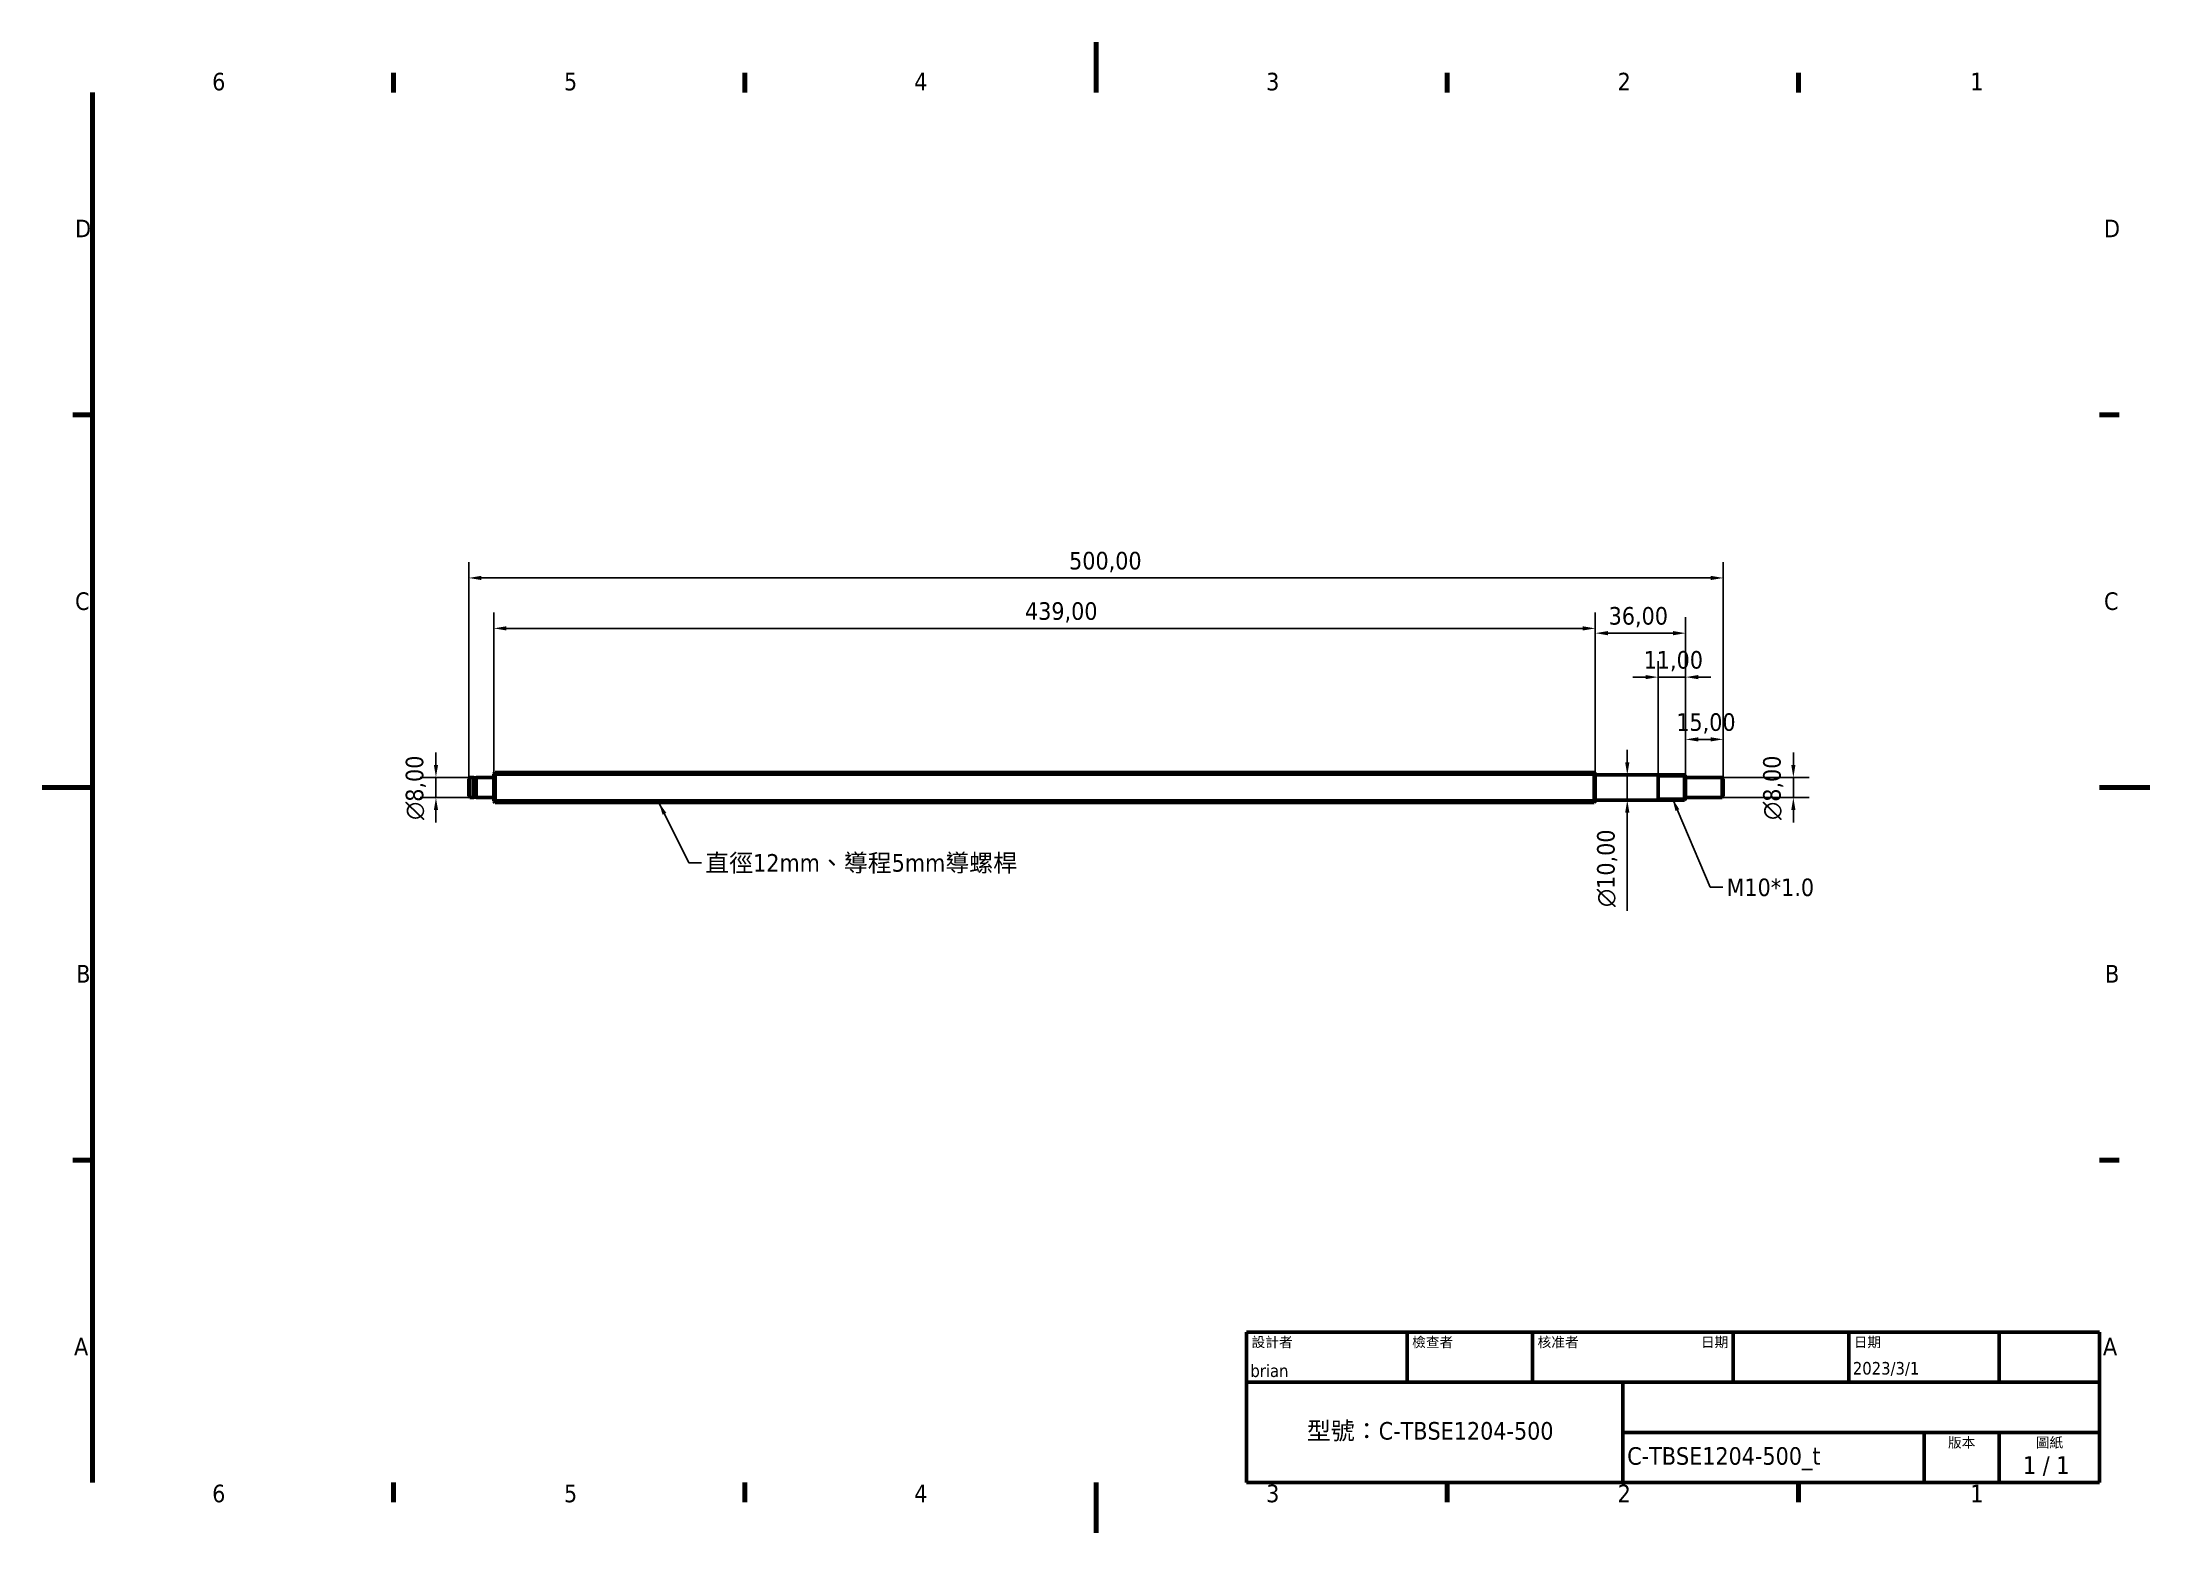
# Model space of a CAD drawing. Header units: millimetres. Extents: x 0 to 840, y 0 to 594.
import ezdxf
from ezdxf.enums import TextEntityAlignment as Align

# ---------------------------------------------------------------- set-up
doc = ezdxf.new("R2010")
doc.units = ezdxf.units.MM
doc.header["$LTSCALE"] = 2
for name, color, linetype, lineweight in [('可見 (ISO)', 7, 'Continuous', 50), ('圖框 (ISO)', 7, 'Continuous', 70), ('標註 (ISO)', 7, 'Continuous', 25), ('標題 (ISO)', 7, 'Continuous', 50), ('窄部可見 (ISO)', 7, 'Continuous', 35), ('符號 (ISO)', 7, 'Continuous', 25)]:
    doc.layers.add(name, color=color, linetype=linetype, lineweight=lineweight)
doc.styles.add('文字型式39', font='tahoma.ttf')
doc.styles.add('文字型式41', font='tahoma.ttf')
doc.styles.add('註記文字 (ISO)', font='tahoma.ttf')
doc.dimstyles.new('預設 (ISO)', dxfattribs={"dimscale": 2, "dimtxt": 3.5, "dimasz": 2.5, "dimexe": 3.175, "dimexo": 0, "dimgap": 0.762, "dimtad": 1, "dimrnd": 1e-08, "dimzin": 0, "dimtxsty": '註記文字 (ISO)', "dimcen": 0.09, "dimdle": 10, "dimclrd": 256, "dimclre": 256, "dimclrt": 256, "dimazin": 0, "dimtfac": 1.001486, "dimtmove": 0, "dimatfit": 3, "dimfxl": 0, "dimtolj": 1, "dimtzin": 0, "dimlwd": -1, "dimlwe": -1, "dimarcsym": 0})
doc.dimstyles.new('預設 - Method 1b (ISO)$7', dxfattribs={"dimscale": 2, "dimtxt": 3.5, "dimasz": 2.5, "dimexe": 3.175, "dimexo": 0, "dimgap": 0.762, "dimtad": 1, "dimtoh": 1, "dimrnd": 1e-08, "dimtxsty": '註記文字 (ISO)', "dimcen": 0.09, "dimdle": 10, "dimclrd": 256, "dimclre": 256, "dimclrt": 256, "dimazin": 2, "dimtfac": 1, "dimtmove": 0, "dimatfit": 3, "dimfxl": 0, "dimtolj": 1, "dimlwd": -1, "dimlwe": -1, "dimarcsym": 0})

# ---------------------------------------------------------------- blocks, each defined once
blk = doc.blocks.new('圖框 預設圖框')
at = {"layer": '圖框 (ISO)'}
for p, q in [((70, 287), (70, 290.9)), ((140, 287), (140, 290.9)), ((280, 287), (280, 290.9)), ((350, 287), (350, 290.9)), ((10, 222.75), (6.1, 222.75)), ((410, 222.75), (413.9, 222.75)), ((10, 74.25), (6.1, 74.25)), ((410, 74.25), (413.9, 74.25)), ((70, 10), (70, 6.1)), ((140, 10), (140, 6.1)), ((280, 10), (280, 6.1)), ((350, 10), (350, 6.1))]:
    blk.add_line(p, q, dxfattribs=at)
at = {"layer": '圖框 (ISO)', "flags": 128}
for points in [[(210, 297), (210, 287)], [(10, 10), (10, 287)], [(0, 148.5), (10, 148.5)], [(420, 148.5), (410, 148.5)], [(210, 0), (210, 10)]]:
    blk.add_lwpolyline(points, dxfattribs=at)
at = {"layer": '圖框 (ISO)', "char_height": 3.5, "attachment_point": 7, "style": '註記文字 (ISO)'}
for s, insert in [('6', (33.88, 287.33)), ('5', (103.98, 287.33)), ('4', (173.78, 287.4)), ('3', (243.91, 287.33)), ('2', (313.94, 287.4)), ('1', (384.21, 287.4)), ('D', (6.57, 258.13)), ('D', (410.87, 258.13)), ('C', (6.56, 183.81)), ('C', (410.86, 183.81)), ('B', (6.78, 109.63)), ('B', (411.08, 109.63)), ('A', (6.36, 35.38)), ('A', (410.66, 35.38)), ('6', (33.88, 6.03)), ('5', (103.98, 6.03)), ('4', (173.78, 6.1)), ('3', (243.91, 6.03)), ('2', (313.94, 6.1)), ('1', (384.21, 6.1))]:
    blk.add_mtext(s, dxfattribs=dict(at, insert=insert))
blk = doc.blocks.new('標題欄框 ISO')
at = {"layer": '標題 (ISO)'}
for p, q in [((270.07, 130), (100.07, 130)), ((100.07, 130), (100.07, 100)), ((132.07, 120), (132.07, 130)), ((157.07, 120), (157.07, 130)), ((197.07, 120), (197.07, 130)), ((220.07, 120), (220.07, 130)), ((250.07, 120), (250.07, 130)), ((270.07, 100), (270.07, 130)), ((100.07, 120), (270.07, 120)), ((175.07, 120), (175.07, 100)), ((270.07, 110), (175.07, 110)), ((235.07, 100), (235.07, 110)), ((250.07, 100), (250.07, 110)), ((100.07, 100), (270.07, 100))]:
    blk.add_line(p, q, dxfattribs=at)
at = {"layer": '標題 (ISO)', "style": '文字型式41'}
for s, p in [('設計者', (101.07, 129)), ('檢查者', (133.07, 129)), ('核准者', (158.07, 129)), ('日期', (221.07, 129))]:
    blk.add_text(s, height=2, dxfattribs=at).set_placement(p, align=Align.TOP_LEFT)
blk.add_text('日期', height=2, dxfattribs=at).set_placement((196.07, 129), align=Align.TOP_RIGHT)
for s, p in [('版本', (242.57, 109)), ('圖紙', (260.07, 109))]:
    blk.add_text(s, height=2, dxfattribs=at).set_placement(p, align=Align.TOP_CENTER)
at = {"layer": '標題 (ISO)', "style": '註記文字 (ISO)'}
blk.add_text('1 / 1 ', height=3.5, dxfattribs=at).set_placement((260.07, 103.5), align=Align.MIDDLE_CENTER)
at = {"layer": '標題 (ISO)'}
for tag, p, height, style in [('作者_001', (100.84, 121.05), 2.5, '文字型式39'), ('建立日期_001', (220.89, 121.54), 2.5, '文字型式39'), ('零件號碼_001', (175.92, 103.57), 3.5, '註記文字 (ISO)')]:
    blk.add_attdef(tag, p, '', height=height, dxfattribs=dict(at, style=style))
at = {"layer": '標題 (ISO)', "style": '文字型式39'}
for tag, p in [('檢查者', (133.07, 121)), ('工程核准者', (158.07, 121))]:
    blk.add_attdef(tag, text='', height=2.5, dxfattribs=at).set_placement(p, align=Align.BOTTOM_LEFT)
blk.add_attdef('工程核准日期', text='', height=2.5, dxfattribs=at).set_placement((196.07, 121), align=Align.BOTTOM_RIGHT)
at = {"layer": '標題 (ISO)', "style": '註記文字 (ISO)'}
for tag, p in [('標題', (222.57, 115)), ('公司', (137.41, 109.96)), ('版序號碼', (242.57, 103.5))]:
    blk.add_attdef(tag, text='', height=3.5, dxfattribs=at).set_placement(p, align=Align.MIDDLE_CENTER)
blk = doc.blocks.new('*D3')
at = {"layer": 'Defpoints', "color": 0}
for p in [(670, 380.5), (170, 300.5), (670, 300.5)]:
    blk.add_point(p, dxfattribs=at)
at = {"layer": '標註 (ISO)'}
for p, q in [((170, 300.5), (170, 386.85)), ((670, 300.5), (670, 386.85)), ((175, 380.5), (665, 380.5))]:
    blk.add_line(p, q, dxfattribs=at)
for points in [[(175, 381.33), (175, 379.67), (170, 380.5)], [(665, 381.33), (665, 379.67), (670, 380.5)]]:
    blk.add_solid(points, dxfattribs=at)
at = {"layer": '標註 (ISO)', "insert": (409.28, 390.9), "char_height": 7, "attachment_point": 1, "style": '註記文字 (ISO)'}
blk.add_mtext('\\A1;500,00', dxfattribs=at)
blk = doc.blocks.new('*D4')
at = {"layer": 'Defpoints', "color": 0}
for p in [(655, 358.5), (619, 302.5), (655, 301.5)]:
    blk.add_point(p, dxfattribs=at)
at = {"layer": '標註 (ISO)'}
for p, q in [((619, 302.5), (619, 364.85)), ((655, 301.5), (655, 364.85)), ((624, 358.5), (650, 358.5))]:
    blk.add_line(p, q, dxfattribs=at)
for points in [[(624, 359.33), (624, 357.67), (619, 358.5)], [(650, 359.33), (650, 357.67), (655, 358.5)]]:
    blk.add_solid(points, dxfattribs=at)
at = {"layer": '標註 (ISO)', "insert": (624.31, 368.91), "char_height": 7, "attachment_point": 1, "style": '註記文字 (ISO)'}
blk.add_mtext('\\A1;36,00', dxfattribs=at)
blk = doc.blocks.new('*D5')
at = {"layer": 'Defpoints', "color": 0}
for p in [(655, 340.98), (644, 302), (655, 301.5)]:
    blk.add_point(p, dxfattribs=at)
at = {"layer": '標註 (ISO)'}
for p, q in [((644, 302), (644, 347.33)), ((655, 301.5), (655, 347.33)), ((639, 340.98), (634, 340.98)), ((644, 340.98), (655, 340.98)), ((660, 340.98), (665, 340.98))]:
    blk.add_line(p, q, dxfattribs=at)
for points in [[(639, 341.81), (639, 340.15), (644, 340.98)], [(660, 341.81), (660, 340.15), (655, 340.98)]]:
    blk.add_solid(points, dxfattribs=at)
at = {"layer": '標註 (ISO)', "insert": (638.26, 351.38), "char_height": 7, "attachment_point": 1, "style": '註記文字 (ISO)'}
blk.add_mtext('\\A1;11,00', dxfattribs=at)
blk = doc.blocks.new('*D6')
at = {"layer": 'Defpoints', "color": 0}
for p in [(670, 316.18), (655, 301.5), (670, 300.5)]:
    blk.add_point(p, dxfattribs=at)
at = {"layer": '標註 (ISO)'}
for p, q in [((655, 301.5), (655, 322.53)), ((670, 300.5), (670, 322.53)), ((660, 316.18), (665, 316.18))]:
    blk.add_line(p, q, dxfattribs=at)
for points in [[(660, 317.01), (660, 315.35), (655, 316.18)], [(665, 317.01), (665, 315.35), (670, 316.18)]]:
    blk.add_solid(points, dxfattribs=at)
at = {"layer": '標註 (ISO)', "insert": (651.26, 326.58), "char_height": 7, "attachment_point": 1, "style": '註記文字 (ISO)'}
blk.add_mtext('\\A1;15,00', dxfattribs=at)
blk = doc.blocks.new('*D7')
at = {"layer": 'Defpoints', "color": 0}
for p in [(180, 360.41), (180, 302.5), (619, 302.5)]:
    blk.add_point(p, dxfattribs=at)
at = {"layer": '標註 (ISO)'}
for p, q in [((180, 302.5), (180, 366.76)), ((619, 302.5), (619, 366.76)), ((614, 360.41), (185, 360.41))]:
    blk.add_line(p, q, dxfattribs=at)
for points in [[(185, 361.24), (185, 359.57), (180, 360.41)], [(614, 361.24), (614, 359.57), (619, 360.41)]]:
    blk.add_solid(points, dxfattribs=at)
at = {"layer": '標註 (ISO)', "insert": (391.71, 370.82), "char_height": 7, "attachment_point": 1, "style": '註記文字 (ISO)'}
blk.add_mtext('\\A1;439,00', dxfattribs=at)
blk = doc.blocks.new('*D8')
at = {"layer": 'Defpoints', "color": 0}
for p in [(631.74, 302), (631.74, 302), (631.74, 292)]:
    blk.add_point(p, dxfattribs=at)
at = {"layer": '標註 (ISO)'}
for p, q in [((631.74, 307), (631.74, 312)), ((631.74, 302), (631.74, 292)), ((631.74, 287), (631.74, 247.84))]:
    blk.add_line(p, q, dxfattribs=at)
for points in [[(630.91, 307), (632.58, 307), (631.74, 302)], [(630.91, 287), (632.58, 287), (631.74, 292)]]:
    blk.add_solid(points, dxfattribs=at)
at = {"layer": '標註 (ISO)', "insert": (619.69, 249.37), "char_height": 7, "attachment_point": 1, "rotation": 90, "style": '註記文字 (ISO)'}
blk.add_mtext('\\A1;{\\fAIGDT|b0|i0;\\ln}\\fTahoma|b0|i0;10,00', dxfattribs=at)
blk = doc.blocks.new('*D9')
at = {"layer": 'Defpoints', "color": 0}
for p in [(669.5, 301), (669.5, 293), (697.93, 293)]:
    blk.add_point(p, dxfattribs=at)
at = {"layer": '標註 (ISO)'}
for p, q in [((697.93, 306), (697.93, 311)), ((669.5, 301), (704.28, 301)), ((697.93, 301), (697.93, 293)), ((669.5, 293), (704.28, 293)), ((697.93, 288), (697.93, 283))]:
    blk.add_line(p, q, dxfattribs=at)
for points in [[(697.1, 306), (698.76, 306), (697.93, 301)], [(697.1, 288), (698.76, 288), (697.93, 293)]]:
    blk.add_solid(points, dxfattribs=at)
at = {"layer": '標註 (ISO)', "insert": (685.87, 284.07), "char_height": 7, "attachment_point": 1, "rotation": 90, "style": '註記文字 (ISO)'}
blk.add_mtext('\\A1;{\\fAIGDT|b0|i0;\\ln}\\fTahoma|b0|i0;8,00', dxfattribs=at)
blk = doc.blocks.new('*D10')
at = {"layer": 'Defpoints', "color": 0}
for p in [(173, 301), (156.94, 293), (173, 293)]:
    blk.add_point(p, dxfattribs=at)
at = {"layer": '標註 (ISO)'}
for p, q in [((156.94, 306), (156.94, 311)), ((173, 301), (150.59, 301)), ((156.94, 301), (156.94, 293)), ((173, 293), (150.59, 293)), ((156.94, 288), (156.94, 283))]:
    blk.add_line(p, q, dxfattribs=at)
for points in [[(156.11, 306), (157.78, 306), (156.94, 301)], [(156.11, 288), (157.78, 288), (156.94, 293)]]:
    blk.add_solid(points, dxfattribs=at)
at = {"layer": '標註 (ISO)', "insert": (144.89, 284.07), "char_height": 7, "attachment_point": 1, "rotation": 90, "style": '註記文字 (ISO)'}
blk.add_mtext('\\A1;{\\fAIGDT|b0|i0;\\ln}\\fTahoma|b0|i0;8,00', dxfattribs=at)

msp = doc.modelspace()

# ---------------------------------------------------------------- linework, layer by layer
at = {"layer": '可見 (ISO)'}
for p, q in [((180, 302.5), (180.5, 303)), ((180, 291.5), (180, 302.5)), ((180.5, 291), (180.5, 303)), ((180.5, 303), (618.5, 303)), ((180.5, 291), (180.5, 303)), ((618.5, 291), (618.5, 303)), ((619, 302.5), (618.5, 303)), ((618.5, 291), (618.5, 303)), ((619, 291.5), (619, 302.5)), ((170, 300.5), (170.5, 301)), ((170, 293.5), (170, 300.5)), ((170.5, 293), (170.5, 301)), ((170.5, 301), (172.1, 301)), ((172.1, 293), (172.1, 301)), ((172.1, 300.8), (173, 300.8)), ((173, 293), (173, 301)), ((173, 301), (179.5, 301)), ((619.5, 302), (654.5, 302)), ((644, 292), (644, 302)), ((654.5, 292), (654.5, 302)), ((655, 301.5), (654.5, 302)), ((654.5, 292), (654.5, 302)), ((655, 292.5), (655, 301.5)), ((655.3, 301), (669.5, 301)), ((669.5, 293), (669.5, 301)), ((670, 300.5), (669.5, 301)), ((670, 293.5), (670, 300.5)), ((170, 293.5), (170.5, 293)), ((170.5, 293), (172.1, 293)), ((172.1, 293.2), (173, 293.2)), ((173, 293), (179.5, 293)), ((180, 291.5), (180.5, 291)), ((180.5, 291), (618.5, 291)), ((619, 291.5), (618.5, 291)), ((619.5, 292), (654.5, 292)), ((655, 292.5), (654.5, 292)), ((655.3, 293), (669.5, 293)), ((670, 293.5), (669.5, 293))]:
    msp.add_line(p, q, dxfattribs=at)
for centre, radius, start, end in [((619.5, 302.5), 0.5, 180, 270), ((179.5, 301.5), 0.5, 270, 0), ((655.3, 301.3), 0.3, 180, 270), ((179.5, 292.5), 0.5, 0, 90), ((619.5, 291.5), 0.5, 90, 180), ((655.3, 292.7), 0.3, 90, 180)]:
    msp.add_arc(centre, radius, start, end, dxfattribs=at)
at = {"layer": '窄部可見 (ISO)'}
for p, q in [((618.5, 302.099), (180.5, 302.099)), ((654.5, 301.401), (644, 301.401)), ((180.5, 291.901), (618.5, 291.901)), ((644, 292.599), (654.5, 292.599))]:
    msp.add_line(p, q, dxfattribs=at)

# ---------------------------------------------------------------- block references
at = {"xscale": 2, "yscale": 2, "zscale": 2}
msp.add_blockref('圖框 預設圖框', (0, 0), dxfattribs=at)
msp.add_blockref('標題欄框 ISO', (279.857, -180), dxfattribs=at).add_auto_attribs({'零件號碼_001': 'C-TBSE1204-500_t', '作者_001': 'brian', '建立日期_001': '2023/3/1'})

# ---------------------------------------------------------------- texts
at = {"layer": '符號 (ISO)', "char_height": 7, "attachment_point": 1, "style": '註記文字 (ISO)'}
for s, insert, width in [('\\fTahoma|b0|i0;直徑12mm、導程5mm導螺桿', (264.246, 270.471), 125.10373), ('\\fTahoma|b0|i0;M10*1.0', (671.291, 260.732), 36.59968), ('\\fTahoma|b0|i0;型號：C-TBSE1204-500', (504.019, 44.149), 100.47326)]:
    msp.add_mtext(s, dxfattribs=dict(at, insert=insert, width=width))

# ---------------------------------------------------------------- dimensions: what is measured, and where the dimension line sits
at = {"layer": '標註 (ISO)'}
for base, p1, p2, override, picture, middle in [((670, 380.5), (170, 300.5), (670, 300.5), {"dimgap": 0.762, "dimdec": 2, "dimtol": 0, "dimlim": 0, "dimtp": 0, "dimtm": 0, "dimtdec": 2, "dimtofl": 0, "dimatfit": 1}, '*D3', (423.394, 380.5)), ((180, 360.408), (619, 302.5), (180, 302.5), {"dimgap": 0.762, "dimdec": 2, "dimtol": 0, "dimlim": 0, "dimtp": 0, "dimtm": 0, "dimtdec": 2, "dimtofl": 0, "dimatfit": 1}, '*D7', (406.018, 360.408)), ((655, 358.5), (619, 302.5), (655, 301.5), {"dimgap": 0.762, "dimdec": 2, "dimtol": 0, "dimlim": 0, "dimtp": 0, "dimtm": 0, "dimtdec": 2, "dimtofl": 0, "dimatfit": 1}, '*D4', (635.852, 358.5)), ((655, 340.979), (644, 302), (655, 301.5), {"dimgap": 0.762, "dimdec": 2, "dimtol": 0, "dimlim": 0, "dimtp": 0, "dimtm": 0, "dimtdec": 2, "dimtofl": 1, "dimatfit": 1}, '*D5', (649.5, 340.979)), ((670, 316.179), (655, 301.5), (670, 300.5), {"dimgap": 0.762, "dimdec": 2, "dimtol": 0, "dimlim": 0, "dimtp": 0, "dimtm": 0, "dimtdec": 2, "dimtofl": 0, "dimatfit": 1}, '*D6', (662.5, 316.179))]:
    dim = msp.add_linear_dim(base=base, p1=p1, p2=p2, angle=180, dimstyle='預設 (ISO)', override=override, dxfattribs=at)
    dim.commit()
    dim.dimension.update_dxf_attribs({"geometry": picture, "text_midpoint": middle, "dimtype": 160})
for base, p1, p2, override, picture, middle in [((156.942, 293), (173, 301), (173, 293), {"dimgap": 0.762, "dimdec": 2, "dimtol": 0, "dimlim": 0, "dimtp": 0, "dimtm": 0, "dimtdec": 2, "dimtofl": 1, "dimatfit": 1}, '*D10', (156.942, 297)), ((631.745, 302), (631.745, 292), (631.745, 302), {"dimgap": 0.762, "dimdec": 2, "dimse1": 1, "dimse2": 1, "dimtol": 0, "dimlim": 0, "dimtp": 0, "dimtm": 0, "dimtdec": 2, "dimtofl": 1, "dimatfit": 1}, '*D8', (631.745, 264.921)), ((697.931, 293), (669.5, 301), (669.5, 293), {"dimgap": 0.762, "dimdec": 2, "dimtol": 0, "dimlim": 0, "dimtp": 0, "dimtm": 0, "dimtdec": 2, "dimtofl": 1, "dimatfit": 1}, '*D9', (697.931, 297))]:
    dim = msp.add_linear_dim(base=base, p1=p1, p2=p2, angle=270, text='{\\fAIGDT|b0|i0;\\ln}\\fTahoma|b0|i0;<>', dimstyle='預設 (ISO)', override=override, dxfattribs=at)
    dim.commit()
    dim.dimension.update_dxf_attribs({"geometry": picture, "text_midpoint": middle, "dimtype": 160})

# ---------------------------------------------------------------- leaders
at = {"layer": '符號 (ISO)', "annotation_type": 0, "has_hookline": 1, "hookline_direction": 0}
for points, text_width in [([(245.779, 291), (257.722, 266.971), (262.722, 266.971)], 120.187), ([(649.744, 292.599), (664.767, 257.232), (669.767, 257.232)], 35.512)]:
    msp.add_leader(points, dimstyle='預設 - Method 1b (ISO)$7', override={"dimtad": 0}, dxfattribs=dict(at, text_width=text_width))

doc.saveas('drawing.dxf')
